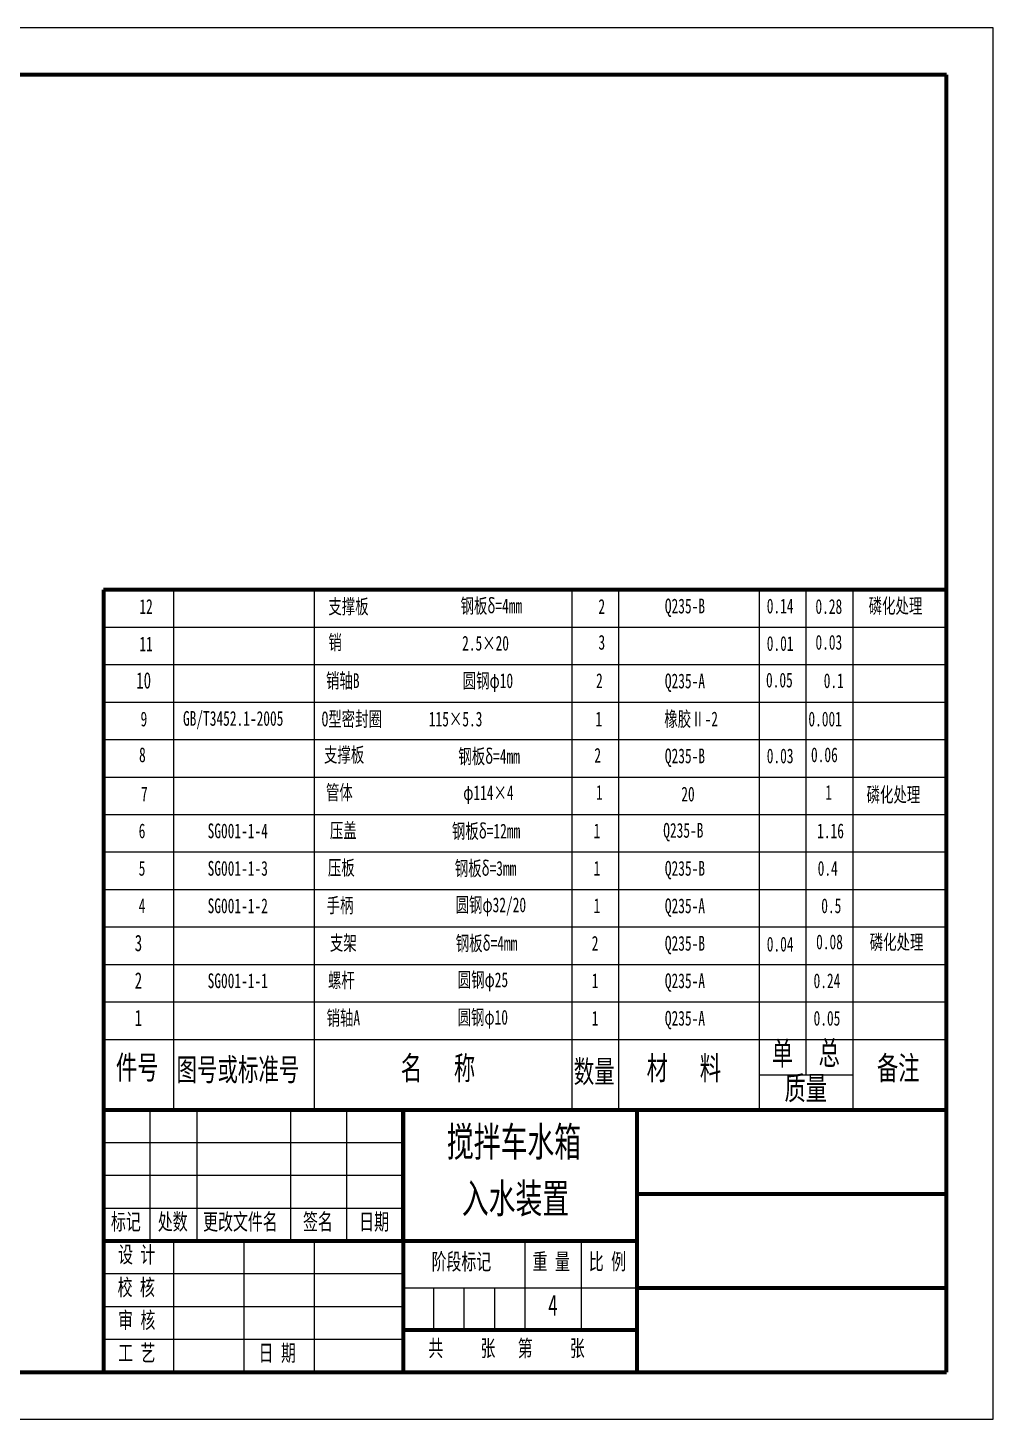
# Model space of a CAD drawing. Header units: millimetres. Extents: x 1710 to 11795, y -473 to 5548.
# Drawn here: x 3848 to 5910, y 2578 to 5548 of the extents above; entities that cross this region are included whole.
import ezdxf

# ---------------------------------------------------------------- set-up
doc = ezdxf.new("R2010")
doc.units = ezdxf.units.MM
for name, color, linetype, lineweight in [('CAXA0', 7, 'Continuous', 70), ('CAXA3', 30, 'Continuous', 25), ('CAXA4', 3, 'Continuous', 25)]:
    doc.layers.add(name, color=color, linetype=linetype, lineweight=lineweight)
doc.styles.add('UserTxtStyle25', font='', dxfattribs={"width": 0.667})
doc.styles.add('标准', font='', dxfattribs={"width": 0.667})
doc.styles.get('UserTxtStyle25').set_extended_font_data('FangSong_GB2312')
doc.styles.get('标准').set_extended_font_data('FangSong_GB2312')

msp = doc.modelspace()

# ---------------------------------------------------------------- linework, layer by layer
at = {"layer": 'CAXA0'}
for p, q in [((5809.51, 5448.44), (1959.51, 5448.44)), ((5809.51, 2678.44), (5809.51, 5448.44)), ((1959.51, 2678.44), (5809.51, 2678.44))]:
    msp.add_line(p, q, dxfattribs=at)
at = {"layer": 'CAXA0', "linetype": 'Continuous', "lineweight": 70}
for p, q in [((4009.51, 4348.44), (4009.51, 2678.44)), ((4009.51, 3238.44), (5809.51, 3238.44)), ((4649.51, 2958.44), (4649.51, 3238.44)), ((4649.51, 3238.44), (4649.51, 2678.44)), ((5149.51, 2678.44), (5149.51, 3238.44)), ((5809.51, 3058.44), (5149.51, 3058.44)), ((5149.51, 2958.44), (4009.51, 2958.44)), ((5809.51, 2858.44), (5149.51, 2858.44)), ((5149.51, 2768.44), (4649.51, 2768.44))]:
    msp.add_line(p, q, dxfattribs=at)
at = {"layer": 'CAXA3'}
for p, q in [((5909.51, 5548.44), (1709.51, 5548.44)), ((5909.51, 2578.44), (5909.51, 5548.44)), ((5809.51, 4028.44), (4009.51, 4028.44)), ((5809.51, 3948.44), (4009.51, 3948.44)), ((5809.51, 3868.44), (4009.51, 3868.44)), ((5809.51, 3788.44), (4009.51, 3788.44)), ((5809.51, 3708.44), (4009.51, 3708.44)), ((1709.51, 2578.44), (5909.51, 2578.44))]:
    msp.add_line(p, q, dxfattribs=at)
at = {"layer": 'CAXA3', "color": 7, "linetype": 'Continuous', "lineweight": 70}
msp.add_line((5809.51, 4348.44), (4009.51, 4348.44), dxfattribs=at)
at = {"layer": 'CAXA3', "linetype": 'Continuous', "lineweight": 25}
for p, q in [((4159.51, 4348.44), (4159.51, 3238.44)), ((4459.51, 4348.44), (4459.51, 3238.44)), ((5009.51, 4348.44), (5009.51, 3238.44)), ((5109.51, 4348.44), (5109.51, 3238.44)), ((5409.51, 4348.44), (5409.51, 3238.44)), ((5509.51, 4348.44), (5509.51, 3313.44)), ((5609.51, 4348.44), (5609.51, 3238.44)), ((5809.51, 4268.44), (4009.51, 4268.44)), ((5809.51, 4188.44), (4009.51, 4188.44)), ((5809.51, 4108.44), (4009.51, 4108.44)), ((5809.51, 3628.44), (4009.51, 3628.44)), ((5809.51, 3548.44), (4009.51, 3548.44)), ((5809.51, 3468.44), (4009.51, 3468.44)), ((5809.51, 3388.44), (4009.51, 3388.44)), ((5409.51, 3313.44), (5609.51, 3313.44)), ((4109.51, 2958.44), (4109.51, 3238.44)), ((4209.51, 2958.44), (4209.51, 3238.44)), ((4409.51, 2958.44), (4409.51, 3238.44)), ((4529.51, 2958.44), (4529.51, 3238.44)), ((4649.51, 3168.44), (4009.51, 3168.44)), ((4649.51, 3098.44), (4009.51, 3098.44)), ((4649.51, 3028.44), (4009.51, 3028.44)), ((4159.51, 2958.44), (4159.51, 2678.44)), ((4309.51, 2958.44), (4309.51, 2678.44)), ((4459.51, 2958.44), (4459.51, 2678.44)), ((4909.51, 2958.44), (4909.51, 2768.44)), ((5029.51, 2958.44), (5029.51, 2768.44)), ((4649.51, 2888.44), (4009.51, 2888.44)), ((5149.51, 2858.44), (4649.51, 2858.44)), ((4714.51, 2858.44), (4714.51, 2768.44)), ((4779.51, 2858.44), (4779.51, 2768.44)), ((4844.51, 2858.44), (4844.51, 2768.44)), ((4649.51, 2818.44), (4009.51, 2818.44)), ((4649.51, 2748.44), (4009.51, 2748.44))]:
    msp.add_line(p, q, dxfattribs=at)

# ---------------------------------------------------------------- texts
at = {"layer": 'CAXA4', "linetype": 'Continuous', "lineweight": 25, "attachment_point": 1}
for s, insert, char_height, style in [('\\fFangSong_GB2312|b0|i0|p34;12', (4086.45, 4329.01), 31.5, '标准'), ('\\fFangSong_GB2312|b0|i0|p34;支撑板', (4489.96, 4329.01), 31.5, '标准'), ('\\fFangSong_GB2312|b0|i0|p34;钢板δ=4mm', (4772.2, 4330.31), 31.5, '标准'), ('\\fFangSong_GB2312|b0|i0|p34;2', (5066.58, 4329.01), 31.5, '标准'), ('\\fFangSong_GB2312|b0|i0|p34;Q235-B', (5208.46, 4330.02), 31.5, '标准'), ('\\fFangSong_GB2312|b0|i0|p34;0.14', (5426, 4330.02), 31.5, '标准'), ('\\fFangSong_GB2312|b0|i0|p34;0.28', (5529.96, 4329.01), 31.5, '标准'), ('\\fFangSong_GB2312|b0|i0|p34;磷化处理', (5643.58, 4330.22), 31.5, '标准'), ('\\fFangSong_GB2312|b0|i0|p34;11', (4086.45, 4249.01), 31.5, '标准'), ('\\fFangSong_GB2312|b0|i0|p34;销', (4490.04, 4252.55), 31.5, '标准'), ('\\fFangSong_GB2312|b0|i0|p34;2.5×20', (4775.56, 4250.59), 31.5, '标准'), ('\\fFangSong_GB2312|b0|i0|p34;3', (5066.66, 4252.55), 31.5, '标准'), ('\\fFangSong_GB2312|b0|i0|p34;0.01', (5426, 4250.02), 31.5, '标准'), ('\\fFangSong_GB2312|b0|i0|p34;0.03', (5530.03, 4252.55), 31.5, '标准'), ('\\fFangSong_GB2312|b0|i0|p34;10', (4079.66, 4173.01), 35.001, '标准'), ('\\fFangSong_GB2312|b0|i0|p34;销轴B', (4484.95, 4170.61), 31.5, '标准'), ('\\fFangSong_GB2312|b0|i0|p34;圆钢φ10', (4776.8, 4170.56), 31.5, '标准'), ('\\fFangSong_GB2312|b0|i0|p34;2', (5061.57, 4170.61), 31.5, '标准'), ('\\fFangSong_GB2312|b0|i0|p34;Q235-A', (5208.46, 4170.02), 31.5, '标准'), ('\\fFangSong_GB2312|b0|i0|p34;0.05', (5424.4, 4171.95), 31.5, '标准'), ('\\fFangSong_GB2312|b0|i0|p34;0.1', (5547.66, 4170.61), 31.5, '标准'), ('\\fFangSong_GB2312|b0|i0|p34;9', (4088.98, 4088.82), 31.5, '标准'), ('\\fFangSong_GB2312|b0|i0|p34;GB/T3452.1-2005', (4179.52, 4090.02), 31.5, '标准'), ('\\fFangSong_GB2312|b0|i0|p34;O型密封圈       115×5.3', (4475.55, 4088.82), 31.5, '标准'), ('\\fFangSong_GB2312|b0|i0|p34;1', (5060.35, 4088.82), 31.5, '标准'), ('\\fFangSong_GB2312|b0|i0|p34;橡胶Ⅱ-2', (5207.31, 4088.82), 31.5, '标准'), ('\\fFangSong_GB2312|b0|i0|p34;0.001', (5514.95, 4088.82), 31.5, '标准'), ('\\fFangSong_GB2312|b0|i0|p34;8', (4085.77, 4012.45), 31.5, '标准'), ('\\fFangSong_GB2312|b0|i0|p34;支撑板', (4480.52, 4012.45), 31.5, '标准'), ('\\fFangSong_GB2312|b0|i0|p34;钢板δ=4mm', (4767.45, 4009.09), 31.5, '标准'), ('\\fFangSong_GB2312|b0|i0|p34;2', (5057.86, 4011.29), 31.5, '标准'), ('\\fFangSong_GB2312|b0|i0|p34;Q235-B', (5208.46, 4010.02), 31.5, '标准'), ('\\fFangSong_GB2312|b0|i0|p34;0.03', (5426, 4010.02), 31.5, '标准'), ('\\fFangSong_GB2312|b0|i0|p34;0.06', (5520.51, 4012.45), 31.5, '标准'), ('\\fFangSong_GB2312|b0|i0|p34;7', (4089.95, 3928.53), 31.5, '标准'), ('\\fFangSong_GB2312|b0|i0|p34;管体', (4484.77, 3932.07), 31.5, '标准'), ('\\fFangSong_GB2312|b0|i0|p34;φ114×4', (4777.99, 3931.39), 31.5, '标准'), ('\\fFangSong_GB2312|b0|i0|p34;1', (5061.39, 3932.07), 31.5, '标准'), ('\\fFangSong_GB2312|b0|i0|p34;20', (5243.54, 3928.59), 31.5, '标准'), ('\\fFangSong_GB2312|b0|i0|p34;1', (5551.08, 3932.07), 31.5, '标准'), ('\\fFangSong_GB2312|b0|i0|p34;磷化处理', (5639.17, 3927.39), 31.5, '标准'), ('\\fFangSong_GB2312|b0|i0|p34;6', (4084.94, 3850.13), 31.5, '标准'), ('\\fFangSong_GB2312|b0|i0|p34;SG001-1-4', (4232.14, 3850.02), 31.5, '标准'), ('\\fFangSong_GB2312|b0|i0|p34;压盖', (4493.21, 3850.97), 31.5, '标准'), ('\\fFangSong_GB2312|b0|i0|p34;钢板δ=12mm', (4753.83, 3849.56), 31.5, '标准'), ('\\fFangSong_GB2312|b0|i0|p34;1', (5056.3, 3850.13), 31.5, '标准'), ('\\fFangSong_GB2312|b0|i0|p34;Q235-B', (5205.03, 3851.13), 31.5, '标准'), ('\\fFangSong_GB2312|b0|i0|p34;1.16', (5533.62, 3850.13), 31.5, '标准'), ('\\fFangSong_GB2312|b0|i0|p34;压板', (4489.02, 3771.32), 31.5, '标准'), ('\\fFangSong_GB2312|b0|i0|p34;钢板δ=3mm', (4759.82, 3770.02), 31.5, '标准'), ('\\fFangSong_GB2312|b0|i0|p34;5', (4084.94, 3770.13), 31.5, '标准'), ('\\fFangSong_GB2312|b0|i0|p34;SG001-1-3', (4232.14, 3770.02), 31.5, '标准'), ('\\fFangSong_GB2312|b0|i0|p34;1', (5056.3, 3770.13), 31.5, '标准'), ('\\fFangSong_GB2312|b0|i0|p34;Q235-B', (5208.46, 3770.02), 31.5, '标准'), ('\\fFangSong_GB2312|b0|i0|p34;0.4', (5534.77, 3770.02), 31.5, '标准'), ('\\fFangSong_GB2312|b0|i0|p34;4\\P', (4084.94, 3690.13), 31.5, '标准'), ('\\fFangSong_GB2312|b0|i0|p34;SG001-1-2', (4232.14, 3690.02), 31.5, '标准'), ('\\fFangSong_GB2312|b0|i0|p34;手柄', (4486.15, 3690.97), 31.5, '标准'), ('\\fFangSong_GB2312|b0|i0|p34;圆钢φ32/20', (4761.65, 3692.11), 31.5, '标准'), ('\\fFangSong_GB2312|b0|i0|p34;1', (5056.3, 3690.13), 31.5, '标准'), ('\\fFangSong_GB2312|b0|i0|p34;Q235-A', (5208.46, 3690.02), 31.5, '标准'), ('\\fFangSong_GB2312|b0|i0|p34;0.5', (5542.4, 3690.13), 31.5, '标准'), ('\\fFangSong_GB2312|b0|i0|p34;3', (4076.51, 3612.41), 35, '标准'), ('\\fFangSong_GB2312|b0|i0|p34;支架', (4493.19, 3610.86), 31.5, '标准'), ('\\fFangSong_GB2312|b0|i0|p34;钢板δ=4mm', (4761.93, 3610.02), 31.5, '标准'), ('\\fFangSong_GB2312|b0|i0|p34;2', (5052.31, 3610.02), 31.5, '标准'), ('\\fFangSong_GB2312|b0|i0|p34;Q235-B', (5208.46, 3610.02), 31.5, '标准'), ('\\fFangSong_GB2312|b0|i0|p34;0.04', (5426.05, 3608.24), 31.5, '标准'), ('\\fFangSong_GB2312|b0|i0|p34;0.08', (5531.44, 3613.03), 31.5, '标准'), ('\\fFangSong_GB2312|b0|i0|p34;磷化处理', (5645.91, 3612.51), 31.5, '标准'), ('\\fFangSong_GB2312|b0|i0|p34;螺杆', (4489, 3531.21), 31.5, '标准'), ('\\fFangSong_GB2312|b0|i0|p34;圆钢φ25', (4766.18, 3532.11), 31.5, '标准'), ('\\fFangSong_GB2312|b0|i0|p34;2', (4076.51, 3532.41), 35, '标准'), ('\\fFangSong_GB2312|b0|i0|p34;SG001-1-1', (4232.14, 3530.02), 31.5, '标准'), ('\\fFangSong_GB2312|b0|i0|p34;1', (5052.31, 3530.02), 31.5, '标准'), ('\\fFangSong_GB2312|b0|i0|p34;Q235-A', (5208.46, 3530.02), 31.5, '标准'), ('\\fFangSong_GB2312|b0|i0|p34;0.24', (5526, 3530.02), 31.5, '标准'), ('\\fFangSong_GB2312|b0|i0|p34;1\\P', (4076.51, 3452.41), 35, '标准'), ('\\fFangSong_GB2312|b0|i0|p34;销轴A', (4486.13, 3450.86), 31.5, '标准'), ('\\fFangSong_GB2312|b0|i0|p34;圆钢φ10', (4765.87, 3452.11), 31.5, '标准'), ('\\fFangSong_GB2312|b0|i0|p34;1', (5052.31, 3450.02), 31.5, '标准'), ('\\fFangSong_GB2312|b0|i0|p34;Q235-A', (5208.46, 3450.02), 31.5, '标准'), ('\\fFangSong_GB2312|b0|i0|p34;0.05', (5526, 3450.02), 31.5, '标准'), ('\\fFangSong_GB2312|b0|i0|p34;单', (5436.66, 3384.08), 50, '标准'), ('\\fFangSong_GB2312|b0|i0|p34;总', (5536.66, 3385.22), 50, '标准'), ('\\fFangSong_GB2312|b0|i0|p34;件号', (4036.32, 3354.39), 50, '标准'), ('\\fFangSong_GB2312|b0|i0|p34;名   称', (4644.55, 3353.01), 50, '标准'), ('\\fFangSong_GB2312|b0|i0|p34;材   料', (5169.55, 3353.01), 50, '标准'), ('\\fFangSong_GB2312|b0|i0|p34;备注', (5661.32, 3353.01), 50, '标准'), ('\\fFangSong_GB2312|b0|i0|p34;图号或标准号', (4165.92, 3348.64), 48, '标准'), ('\\fFangSong_GB2312|b0|i0|p34;数量', (5014.04, 3344.5), 48, '标准'), ('\\fFangSong_GB2312|b0|i0|p34;质量', (5463.94, 3310.19), 50, '标准'), ('\\fFangSong_GB2312|b0|i0|p34;搅拌车水箱', (4742.99, 3202.01), 63, '标准'), ('\\fFangSong_GB2312|b0|i0|p34;入水装置', (4774.92, 3081.18), 63, '标准'), ('\\fFangSong_GB2312|b0|i0|p34;标记', (4025.78, 3017.41), 35, '标准'), ('\\fFangSong_GB2312|b0|i0|p34;更改文件名', (4222.55, 3017.41), 35, '标准'), ('\\fFangSong_GB2312|b0|i0|p34;签名', (4435.78, 3017.41), 35, '标准'), ('\\fFangSong_GB2312|b0|i0|p34;日期', (4555.78, 3017.41), 35, 'UserTxtStyle25'), ('\\fFangSong_GB2312|b0|i0|p34;设 计', (4041.03, 2947.41), 35, '标准'), ('\\fFangSong_GB2312|b0|i0|p34;阶段标记', (4710.29, 2932.41), 35, '标准'), ('\\fFangSong_GB2312|b0|i0|p34;校 核', (4039.94, 2877.47), 35, '标准'), ('\\fFangSong_GB2312|b0|i0|p34;4', (4959.23, 2844.26), 45, '标准'), ('\\fFangSong_GB2312|b0|i0|p34;审 核', (4041.03, 2807.41), 35, '标准'), ('\\fFangSong_GB2312|b0|i0|p34;工 艺', (4041.03, 2737.41), 35, '标准'), ('\\fFangSong_GB2312|b0|i0|p34;日 期', (4341.03, 2737.41), 35, '标准'), ('\\fFangSong_GB2312|b0|i0|p34;共     张   第     张', (4703.6, 2747.41), 35, '标准')]:
    msp.add_mtext(s, dxfattribs=dict(at, insert=insert, char_height=char_height, style=style))
at = {"layer": 'CAXA4', "char_height": 35, "attachment_point": 1, "style": '标准'}
for s, insert in [('\\fFangSong_GB2312|b0|i0|p34;处数', (4125.78, 3017.41)), ('\\fFangSong_GB2312|b0|i0|p34;重 量', (4926.03, 2932.41)), ('\\fFangSong_GB2312|b0|i0|p34;比 例', (5046.03, 2932.41))]:
    msp.add_mtext(s, dxfattribs=dict(at, insert=insert))

doc.saveas('drawing.dxf')
